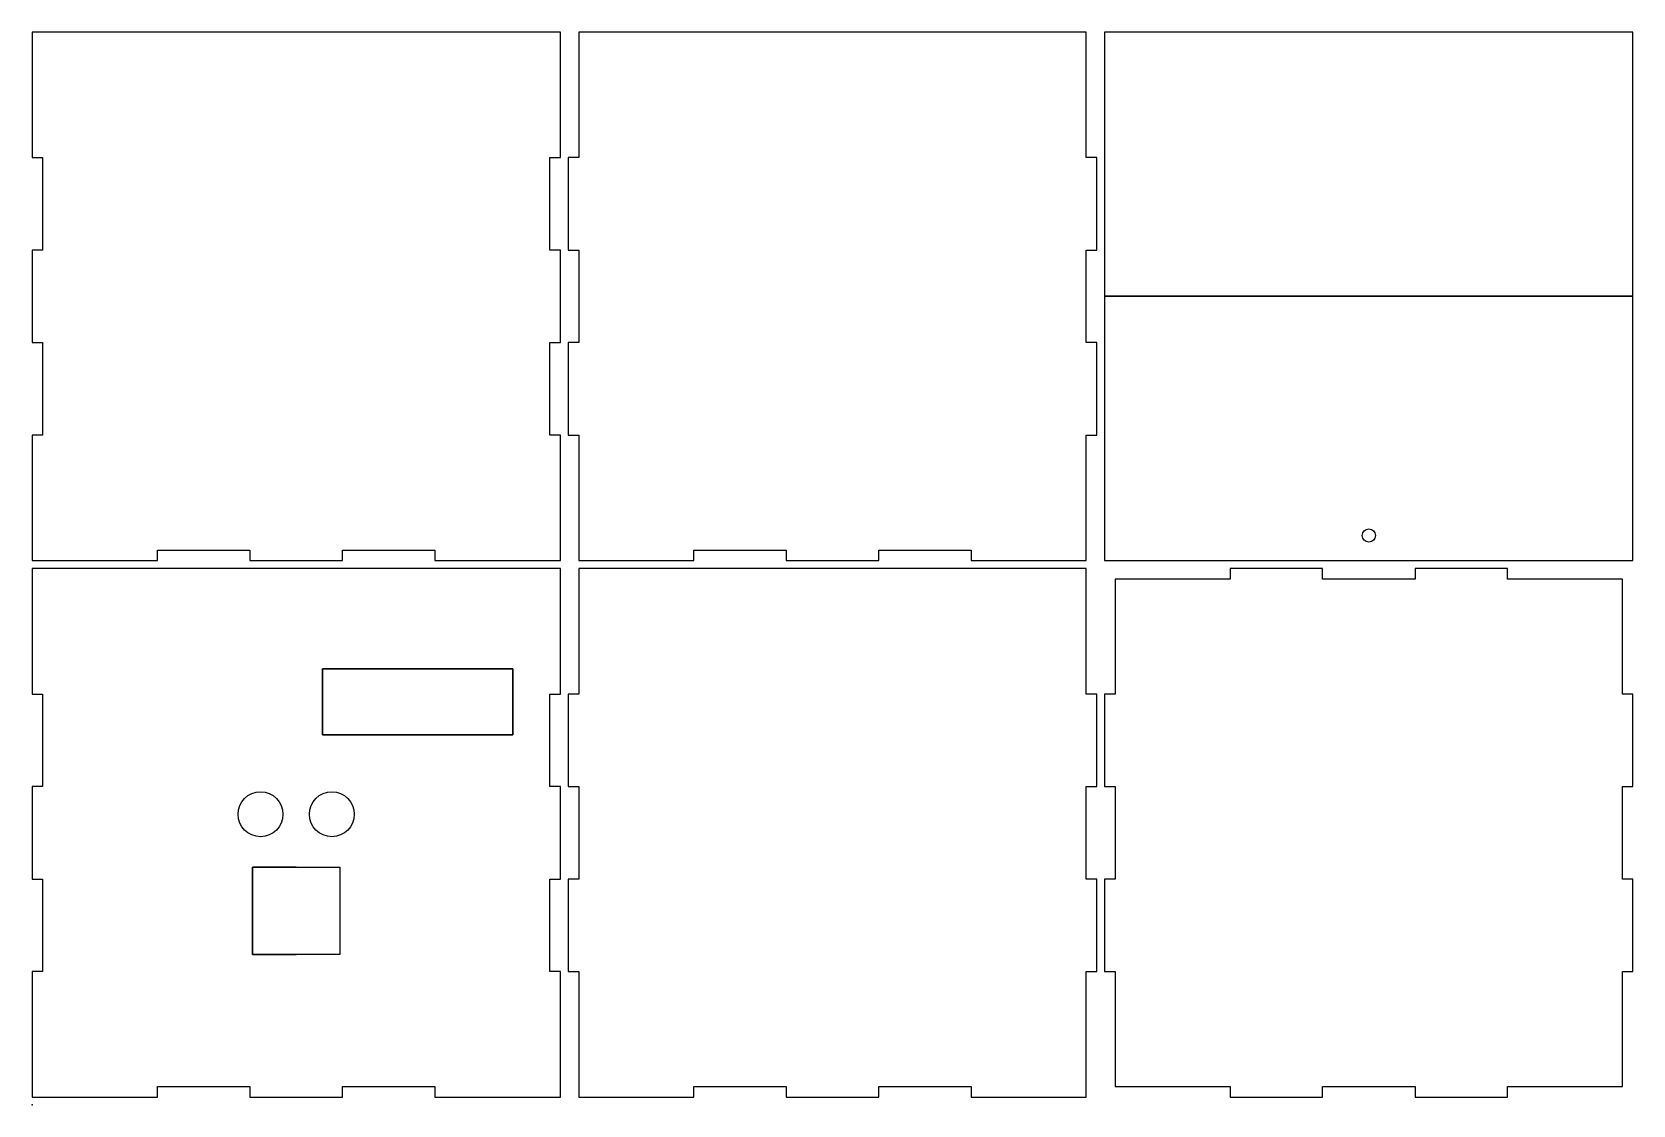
# Model space of a CAD drawing. Header units: centimetres. Extents: x 0 to 60.6, y 0 to 40.6.
import ezdxf

# ---------------------------------------------------------------- set-up
doc = ezdxf.new("R2010")
doc.units = ezdxf.units.CM
doc.header["$MEASUREMENT"] = 0
for name, color, linetype in [('Box Faces v4_Back', 7, 'Continuous'), ('Box Faces v4_Bottom', 7, 'Continuous'), ('Box Faces v4_box', 7, 'Continuous'), ('Box Faces v4_Face', 7, 'Continuous'), ('Box Faces v4_Front', 7, 'Continuous'), ('Box Faces v4_Left', 7, 'Continuous'), ('Box Faces v4_Lid_Movable', 7, 'Continuous'), ('Box Faces v4_Lid_Stable', 7, 'Continuous'), ('Box Faces v4_Right', 7, 'Continuous')]:
    doc.layers.add(name, color=color, linetype=linetype)

msp = doc.modelspace()

# ---------------------------------------------------------------- linework, layer by layer
at = {"layer": 'Box Faces v4_Back'}
for p, q in [((0, 40.6, 0.4), (0, 35.85, 0.4)), ((20, 40.6, 0.4), (0, 40.6, 0.4)), ((20, 35.85, 0.4), (20, 40.6, 0.4)), ((0, 35.85, 0.4), (0.4, 35.85, 0.4)), ((0.4, 35.85, 0.4), (0.4, 32.35, 0.4)), ((19.6, 32.35, 0.4), (19.6, 35.85, 0.4)), ((19.6, 35.85, 0.4), (20, 35.85, 0.4)), ((0.4, 32.35, 0.4), (0, 32.35, 0.4)), ((0, 32.35, 0.4), (0, 28.85, 0.4)), ((20, 32.35, 0.4), (19.6, 32.35, 0.4)), ((20, 28.85, 0.4), (20, 32.35, 0.4)), ((0, 28.85, 0.4), (0.4, 28.85, 0.4)), ((0.4, 28.85, 0.4), (0.4, 25.35, 0.4)), ((19.6, 25.35, 0.4), (19.6, 28.85, 0.4)), ((19.6, 28.85, 0.4), (20, 28.85, 0.4)), ((0, 25.35, 0.4), (0, 20.6, 0.4)), ((0.4, 25.35, 0.4), (0, 25.35, 0.4)), ((20, 25.35, 0.4), (19.6, 25.35, 0.4)), ((20, 20.6, 0.4), (20, 25.35, 0.4)), ((4.75, 20.6, 0.4), (4.75, 21, 0.4)), ((4.75, 21, 0.4), (8.25, 21, 0.4)), ((8.25, 21, 0.4), (8.25, 20.6, 0.4)), ((11.75, 20.6, 0.4), (11.75, 21, 0.4)), ((11.75, 21, 0.4), (15.25, 21, 0.4)), ((15.25, 21, 0.4), (15.25, 20.6, 0.4)), ((0, 20.6, 0.4), (4.75, 20.6, 0.4)), ((8.25, 20.6, 0.4), (11.75, 20.6, 0.4)), ((15.25, 20.6, 0.4), (20, 20.6, 0.4))]:
    msp.add_line(p, q, dxfattribs=at)
msp.add_point((0, 0, 0.4), dxfattribs=at)
at = {"layer": 'Box Faces v4_Bottom'}
for p, q in [((48.85, 20.3, 0.4), (45.35, 20.3, 0.4)), ((45.35, 20.3, 0.4), (45.35, 19.9, 0.4)), ((48.85, 19.9, 0.4), (48.85, 20.3, 0.4)), ((52.35, 20.3, 0.4), (52.35, 19.9, 0.4)), ((55.85, 20.3, 0.4), (52.35, 20.3, 0.4)), ((55.85, 19.9, 0.4), (55.85, 20.3, 0.4)), ((41, 19.9, 0.4), (41, 15.55, 0.4)), ((45.35, 19.9, 0.4), (41, 19.9, 0.4)), ((52.35, 19.9, 0.4), (48.85, 19.9, 0.4)), ((60.2, 19.9, 0.4), (55.85, 19.9, 0.4)), ((60.2, 15.55, 0.4), (60.2, 19.9, 0.4)), ((40.6, 15.55, 0.4), (40.6, 12.05, 0.4)), ((41, 15.55, 0.4), (40.6, 15.55, 0.4)), ((60.6, 15.55, 0.4), (60.2, 15.55, 0.4)), ((60.6, 12.05, 0.4), (60.6, 15.55, 0.4)), ((40.6, 12.05, 0.4), (41, 12.05, 0.4)), ((41, 12.05, 0.4), (41, 8.55, 0.4)), ((60.2, 8.55, 0.4), (60.2, 12.05, 0.4)), ((60.2, 12.05, 0.4), (60.6, 12.05, 0.4)), ((41, 8.55, 0.4), (40.6, 8.55, 0.4)), ((40.6, 8.55, 0.4), (40.6, 5.05, 0.4)), ((60.6, 8.55, 0.4), (60.2, 8.55, 0.4)), ((60.6, 5.05, 0.4), (60.6, 8.55, 0.4)), ((40.6, 5.05, 0.4), (41, 5.05, 0.4)), ((41, 5.05, 0.4), (41, 0.7, 0.4)), ((60.2, 0.7, 0.4), (60.2, 5.05, 0.4)), ((60.2, 5.05, 0.4), (60.6, 5.05, 0.4)), ((41, 0.7, 0.4), (45.35, 0.7, 0.4)), ((45.35, 0.7, 0.4), (45.35, 0.3, 0.4)), ((48.85, 0.7, 0.4), (52.35, 0.7, 0.4)), ((48.85, 0.3, 0.4), (48.85, 0.7, 0.4)), ((52.35, 0.7, 0.4), (52.35, 0.3, 0.4)), ((55.85, 0.3, 0.4), (55.85, 0.7, 0.4)), ((55.85, 0.7, 0.4), (60.2, 0.7, 0.4)), ((45.35, 0.3, 0.4), (48.85, 0.3, 0.4)), ((52.35, 0.3, 0.4), (55.85, 0.3, 0.4))]:
    msp.add_line(p, q, dxfattribs=at)
msp.add_point((0, 0, 0.4), dxfattribs=at)
at = {"layer": 'Box Faces v4_box'}
for p, q in [((20, 40.6), (0, 40.6)), ((0, 40.6), (0, 35.85)), ((20, 39.35), (20, 40.6)), ((39.9, 40.6), (20.7, 40.6)), ((20.7, 40.6), (20.7, 35.85)), ((39.9, 39.35), (39.9, 40.6)), ((20, 35.85), (20, 39.35)), ((39.9, 35.85), (39.9, 39.35)), ((0, 35.85), (0.4, 35.85)), ((0.4, 35.85), (0.4, 32.35)), ((19.6, 32.35), (19.6, 35.85)), ((19.6, 35.85), (20, 35.85)), ((20.7, 35.85), (20.3, 35.85)), ((20.3, 35.85), (20.3, 32.35)), ((40.3, 35.85), (39.9, 35.85)), ((40.3, 32.35), (40.3, 35.85)), ((0, 32.35), (0, 28.85)), ((0.4, 32.35), (0, 32.35)), ((20, 32.35), (19.6, 32.35)), ((20, 28.85), (20, 32.35)), ((20.3, 32.35), (20.7, 32.35)), ((20.7, 32.35), (20.7, 28.85)), ((39.9, 32.35), (40.3, 32.35)), ((39.9, 28.85), (39.9, 32.35)), ((0, 28.85), (0.4, 28.85)), ((0.4, 28.85), (0.4, 25.35)), ((19.6, 28.85), (20, 28.85)), ((19.6, 25.35), (19.6, 28.85)), ((20.3, 28.85), (20.3, 25.35)), ((20.7, 28.85), (20.3, 28.85)), ((40.3, 28.85), (39.9, 28.85)), ((40.3, 25.35), (40.3, 28.85)), ((0, 25.35), (0, 21.85)), ((0.4, 25.35), (0, 25.35)), ((20, 25.35), (19.6, 25.35)), ((20, 20.6), (20, 25.35)), ((20.3, 25.35), (20.7, 25.35)), ((20.7, 25.35), (20.7, 21.85)), ((39.9, 25.35), (40.3, 25.35)), ((39.9, 20.6), (39.9, 25.35)), ((0, 21.85), (0, 20.6)), ((20.7, 21.85), (20.7, 20.6)), ((4.75, 21), (8.25, 21)), ((4.75, 20.6), (4.75, 21)), ((8.25, 21), (8.25, 20.6)), ((11.75, 21), (15.25, 21)), ((11.75, 20.6), (11.75, 21)), ((15.25, 21), (15.25, 20.6)), ((25.05, 21), (28.55, 21)), ((25.05, 20.6), (25.05, 21)), ((28.55, 21), (28.55, 20.6)), ((32.05, 21), (35.55, 21)), ((32.05, 20.6), (32.05, 21)), ((35.55, 21), (35.55, 20.6)), ((0, 20.6), (4.75, 20.6)), ((0, 20.3), (0, 15.55)), ((20, 20.3), (0, 20.3)), ((8.25, 20.6), (11.75, 20.6)), ((15.25, 20.6), (18.75, 20.6)), ((18.75, 20.6), (20, 20.6)), ((20, 19.05), (20, 20.3)), ((20.7, 20.6), (25.05, 20.6)), ((20.7, 20.3), (20.7, 15.55)), ((39.9, 20.3), (20.7, 20.3)), ((28.55, 20.6), (32.05, 20.6)), ((35.55, 20.6), (39.05, 20.6)), ((39.05, 20.6), (39.9, 20.6)), ((39.9, 19.05), (39.9, 20.3)), ((45.35, 20.3), (45.35, 19.9)), ((48.85, 20.3), (45.35, 20.3)), ((48.85, 19.9), (48.85, 20.3)), ((55.85, 20.3), (52.35, 20.3)), ((52.35, 20.3), (52.35, 19.9)), ((55.85, 19.9), (55.85, 20.3)), ((41.85, 19.9), (41, 19.9)), ((41, 19.9), (41, 15.55)), ((45.35, 19.9), (41.85, 19.9)), ((52.35, 19.9), (48.85, 19.9)), ((60.2, 19.9), (55.85, 19.9)), ((60.2, 19.05), (60.2, 19.9)), ((20, 15.55), (20, 19.05)), ((39.9, 15.55), (39.9, 19.05)), ((60.2, 15.55), (60.2, 19.05)), ((0, 15.55), (0.4, 15.55)), ((0.4, 15.55), (0.4, 12.05)), ((19.6, 15.55), (20, 15.55)), ((19.6, 12.05), (19.6, 15.55)), ((20.3, 15.55), (20.3, 12.05)), ((20.7, 15.55), (20.3, 15.55)), ((40.3, 15.55), (39.9, 15.55)), ((40.3, 12.05), (40.3, 15.55)), ((41, 15.55), (40.6, 15.55)), ((40.6, 15.55), (40.6, 12.05)), ((60.6, 15.55), (60.2, 15.55)), ((60.6, 12.05), (60.6, 15.55)), ((0, 12.05), (0, 8.55)), ((0.4, 12.05), (0, 12.05)), ((20, 12.05), (19.6, 12.05)), ((20, 8.55), (20, 12.05)), ((20.3, 12.05), (20.7, 12.05)), ((20.7, 12.05), (20.7, 8.55)), ((39.9, 12.05), (40.3, 12.05)), ((39.9, 8.55), (39.9, 12.05)), ((40.6, 12.05), (41, 12.05)), ((41, 12.05), (41, 8.55)), ((60.2, 8.55), (60.2, 12.05)), ((60.2, 12.05), (60.6, 12.05)), ((0, 8.55), (0.4, 8.55)), ((0.4, 8.55), (0.4, 5.05)), ((19.6, 5.05), (19.6, 8.55)), ((19.6, 8.55), (20, 8.55)), ((20.7, 8.55), (20.3, 8.55)), ((20.3, 8.55), (20.3, 5.05)), ((40.3, 8.55), (39.9, 8.55)), ((40.3, 5.05), (40.3, 8.55)), ((41, 8.55), (40.6, 8.55)), ((40.6, 8.55), (40.6, 5.05)), ((60.6, 8.55), (60.2, 8.55)), ((60.6, 5.05), (60.6, 8.55)), ((0, 5.05), (0, 1.55)), ((0.4, 5.05), (0, 5.05)), ((20, 5.05), (19.6, 5.05)), ((20, 0.3), (20, 5.05)), ((20.3, 5.05), (20.7, 5.05)), ((20.7, 5.05), (20.7, 1.55)), ((39.9, 5.05), (40.3, 5.05)), ((39.9, 0.3), (39.9, 5.05)), ((40.6, 5.05), (41, 5.05)), ((41, 5.05), (41, 1.55)), ((60.2, 5.05), (60.6, 5.05)), ((60.2, 0.7), (60.2, 5.05)), ((0, 1.55), (0, 0.3)), ((20.7, 1.55), (20.7, 0.3)), ((41, 1.55), (41, 0.7)), ((4.75, 0.3), (4.75, 0.7)), ((4.75, 0.7), (8.25, 0.7)), ((8.25, 0.7), (8.25, 0.3)), ((11.75, 0.3), (11.75, 0.7)), ((11.75, 0.7), (15.25, 0.7)), ((15.25, 0.7), (15.25, 0.3)), ((25.05, 0.3), (25.05, 0.7)), ((25.05, 0.7), (28.55, 0.7)), ((28.55, 0.7), (28.55, 0.3)), ((32.05, 0.7), (35.55, 0.7)), ((32.05, 0.3), (32.05, 0.7)), ((35.55, 0.7), (35.55, 0.3)), ((41, 0.7), (45.35, 0.7)), ((45.35, 0.7), (45.35, 0.3)), ((48.85, 0.7), (52.35, 0.7)), ((48.85, 0.3), (48.85, 0.7)), ((52.35, 0.7), (52.35, 0.3)), ((55.85, 0.3), (55.85, 0.7)), ((55.85, 0.7), (59.35, 0.7)), ((59.35, 0.7), (60.2, 0.7)), ((0, 0.3), (4.75, 0.3)), ((8.25, 0.3), (11.75, 0.3)), ((15.25, 0.3), (18.75, 0.3)), ((18.75, 0.3), (20, 0.3)), ((20.7, 0.3), (25.05, 0.3)), ((28.55, 0.3), (32.05, 0.3)), ((35.55, 0.3), (39.05, 0.3)), ((39.05, 0.3), (39.9, 0.3)), ((45.35, 0.3), (48.85, 0.3)), ((52.35, 0.3), (55.85, 0.3))]:
    msp.add_line(p, q, dxfattribs=at)
msp.add_point((0, 0), dxfattribs=at)
at = {"layer": 'Box Faces v4_Face'}
for p, q in [((18.2, 16.5), (11, 16.5)), ((11, 16.5), (11, 14)), ((18.2, 14), (18.2, 16.5)), ((11, 14), (18.2, 14)), ((10, 9), (8.35, 9)), ((8.35, 9), (8.35, 5.7)), ((10, 9), (11.65, 9)), ((11.65, 9), (11.65, 5.7)), ((8.35, 5.7), (10, 5.7)), ((11.65, 5.7), (10, 5.7))]:
    msp.add_line(p, q, dxfattribs=at)
for centre in [(8.65, 11), (11.35, 11)]:
    msp.add_circle(centre, 0.85, dxfattribs=at)
msp.add_point((0, 0), dxfattribs=at)
at = {"layer": 'Box Faces v4_Front'}
for p, q in [((0, 20.3, 0.4), (0, 15.55, 0.4)), ((20, 20.3, 0.4), (0, 20.3, 0.4)), ((20, 15.55, 0.4), (20, 20.3, 0.4)), ((11, 14, 0.4), (11, 16.5, 0.4)), ((11, 16.5, 0.4), (18.2, 16.5, 0.4)), ((18.2, 16.5, 0.4), (18.2, 14, 0.4)), ((0, 15.55, 0.4), (0.4, 15.55, 0.4)), ((0.4, 15.55, 0.4), (0.4, 12.05, 0.4)), ((19.6, 12.05, 0.4), (19.6, 15.55, 0.4)), ((19.6, 15.55, 0.4), (20, 15.55, 0.4)), ((18.2, 14, 0.4), (11, 14, 0.4)), ((0.4, 12.05, 0.4), (0, 12.05, 0.4)), ((0, 12.05, 0.4), (0, 8.55, 0.4)), ((20, 12.05, 0.4), (19.6, 12.05, 0.4)), ((20, 8.55, 0.4), (20, 12.05, 0.4)), ((0, 8.55, 0.4), (0.4, 8.55, 0.4)), ((0.4, 8.55, 0.4), (0.4, 5.05, 0.4)), ((8.35, 5.7, 0.4), (8.35, 9, 0.4)), ((8.35, 9, 0.4), (11.65, 9, 0.4)), ((11.65, 9, 0.4), (11.65, 5.7, 0.4)), ((19.6, 5.05, 0.4), (19.6, 8.55, 0.4)), ((19.6, 8.55, 0.4), (20, 8.55, 0.4)), ((11.65, 5.7, 0.4), (8.35, 5.7, 0.4)), ((0, 5.05, 0.4), (0, 0.3, 0.4)), ((0.4, 5.05, 0.4), (0, 5.05, 0.4)), ((20, 5.05, 0.4), (19.6, 5.05, 0.4)), ((20, 0.3, 0.4), (20, 5.05, 0.4)), ((4.75, 0.3, 0.4), (4.75, 0.7, 0.4)), ((4.75, 0.7, 0.4), (8.25, 0.7, 0.4)), ((8.25, 0.7, 0.4), (8.25, 0.3, 0.4)), ((11.75, 0.3, 0.4), (11.75, 0.7, 0.4)), ((11.75, 0.7, 0.4), (15.25, 0.7, 0.4)), ((15.25, 0.7, 0.4), (15.25, 0.3, 0.4)), ((0, 0.3, 0.4), (4.75, 0.3, 0.4)), ((8.25, 0.3, 0.4), (11.75, 0.3, 0.4)), ((15.25, 0.3, 0.4), (20, 0.3, 0.4))]:
    msp.add_line(p, q, dxfattribs=at)
for centre in [(8.65, 11, 0.4), (11.35, 11, 0.4)]:
    msp.add_circle(centre, 0.85, dxfattribs=at)
msp.add_point((0, 0, 0.4), dxfattribs=at)
at = {"layer": 'Box Faces v4_Left'}
for p, q in [((39.9, 20.3, 0.4), (20.7, 20.3, 0.4)), ((20.7, 20.3, 0.4), (20.7, 15.55, 0.4)), ((39.9, 15.55, 0.4), (39.9, 20.3, 0.4)), ((20.7, 15.55, 0.4), (20.3, 15.55, 0.4)), ((20.3, 15.55, 0.4), (20.3, 12.05, 0.4)), ((40.3, 15.55, 0.4), (39.9, 15.55, 0.4)), ((40.3, 12.05, 0.4), (40.3, 15.55, 0.4)), ((20.3, 12.05, 0.4), (20.7, 12.05, 0.4)), ((20.7, 12.05, 0.4), (20.7, 8.55, 0.4)), ((39.9, 12.05, 0.4), (40.3, 12.05, 0.4)), ((39.9, 8.55, 0.4), (39.9, 12.05, 0.4)), ((20.3, 8.55, 0.4), (20.3, 5.05, 0.4)), ((20.7, 8.55, 0.4), (20.3, 8.55, 0.4)), ((40.3, 8.55, 0.4), (39.9, 8.55, 0.4)), ((40.3, 5.05, 0.4), (40.3, 8.55, 0.4)), ((20.3, 5.05, 0.4), (20.7, 5.05, 0.4)), ((20.7, 5.05, 0.4), (20.7, 0.3, 0.4)), ((39.9, 0.3, 0.4), (39.9, 5.05, 0.4)), ((39.9, 5.05, 0.4), (40.3, 5.05, 0.4)), ((25.05, 0.7, 0.4), (28.55, 0.7, 0.4)), ((25.05, 0.3, 0.4), (25.05, 0.7, 0.4)), ((28.55, 0.7, 0.4), (28.55, 0.3, 0.4)), ((32.05, 0.7, 0.4), (35.55, 0.7, 0.4)), ((32.05, 0.3, 0.4), (32.05, 0.7, 0.4)), ((35.55, 0.7, 0.4), (35.55, 0.3, 0.4)), ((20.7, 0.3, 0.4), (25.05, 0.3, 0.4)), ((28.55, 0.3, 0.4), (32.05, 0.3, 0.4)), ((35.55, 0.3, 0.4), (39.9, 0.3, 0.4))]:
    msp.add_line(p, q, dxfattribs=at)
msp.add_point((0, 0, 0.4), dxfattribs=at)
at = {"layer": 'Box Faces v4_Lid_Movable'}
for p, q in [((40.6, 30.6, 0.4), (40.6, 20.6, 0.4)), ((60.6, 30.6, 0.4), (40.6, 30.6, 0.4)), ((60.6, 20.6, 0.4), (60.6, 30.6, 0.4)), ((40.6, 20.6, 0.4), (60.6, 20.6, 0.4))]:
    msp.add_line(p, q, dxfattribs=at)
msp.add_circle((50.6, 21.55, 0.4), 0.25, dxfattribs=at)
msp.add_point((0, 0, 0.4), dxfattribs=at)
at = {"layer": 'Box Faces v4_Lid_Stable'}
for p, q in [((60.6, 40.6, 0.4), (40.6, 40.6, 0.4)), ((40.6, 40.6, 0.4), (40.6, 30.6, 0.4)), ((60.6, 30.6, 0.4), (60.6, 40.6, 0.4)), ((40.6, 30.6, 0.4), (60.6, 30.6, 0.4))]:
    msp.add_line(p, q, dxfattribs=at)
msp.add_point((0, 0, 0.4), dxfattribs=at)
at = {"layer": 'Box Faces v4_Right'}
for p, q in [((20.7, 40.6, 0.4), (20.7, 35.85, 0.4)), ((39.9, 40.6, 0.4), (20.7, 40.6, 0.4)), ((39.9, 35.85, 0.4), (39.9, 40.6, 0.4)), ((20.3, 35.85, 0.4), (20.3, 32.35, 0.4)), ((20.7, 35.85, 0.4), (20.3, 35.85, 0.4)), ((40.3, 35.85, 0.4), (39.9, 35.85, 0.4)), ((40.3, 32.35, 0.4), (40.3, 35.85, 0.4)), ((20.3, 32.35, 0.4), (20.7, 32.35, 0.4)), ((20.7, 32.35, 0.4), (20.7, 28.85, 0.4)), ((39.9, 28.85, 0.4), (39.9, 32.35, 0.4)), ((39.9, 32.35, 0.4), (40.3, 32.35, 0.4)), ((20.7, 28.85, 0.4), (20.3, 28.85, 0.4)), ((20.3, 28.85, 0.4), (20.3, 25.35, 0.4)), ((40.3, 28.85, 0.4), (39.9, 28.85, 0.4)), ((40.3, 25.35, 0.4), (40.3, 28.85, 0.4)), ((20.3, 25.35, 0.4), (20.7, 25.35, 0.4)), ((20.7, 25.35, 0.4), (20.7, 20.6, 0.4)), ((39.9, 25.35, 0.4), (40.3, 25.35, 0.4)), ((39.9, 20.6, 0.4), (39.9, 25.35, 0.4)), ((25.05, 20.6, 0.4), (25.05, 21, 0.4)), ((25.05, 21, 0.4), (28.55, 21, 0.4)), ((28.55, 21, 0.4), (28.55, 20.6, 0.4)), ((32.05, 21, 0.4), (35.55, 21, 0.4)), ((32.05, 20.6, 0.4), (32.05, 21, 0.4)), ((35.55, 21, 0.4), (35.55, 20.6, 0.4)), ((20.7, 20.6, 0.4), (25.05, 20.6, 0.4)), ((28.55, 20.6, 0.4), (32.05, 20.6, 0.4)), ((35.55, 20.6, 0.4), (39.9, 20.6, 0.4))]:
    msp.add_line(p, q, dxfattribs=at)
msp.add_point((0, 0, 0.4), dxfattribs=at)

doc.saveas('drawing.dxf')
